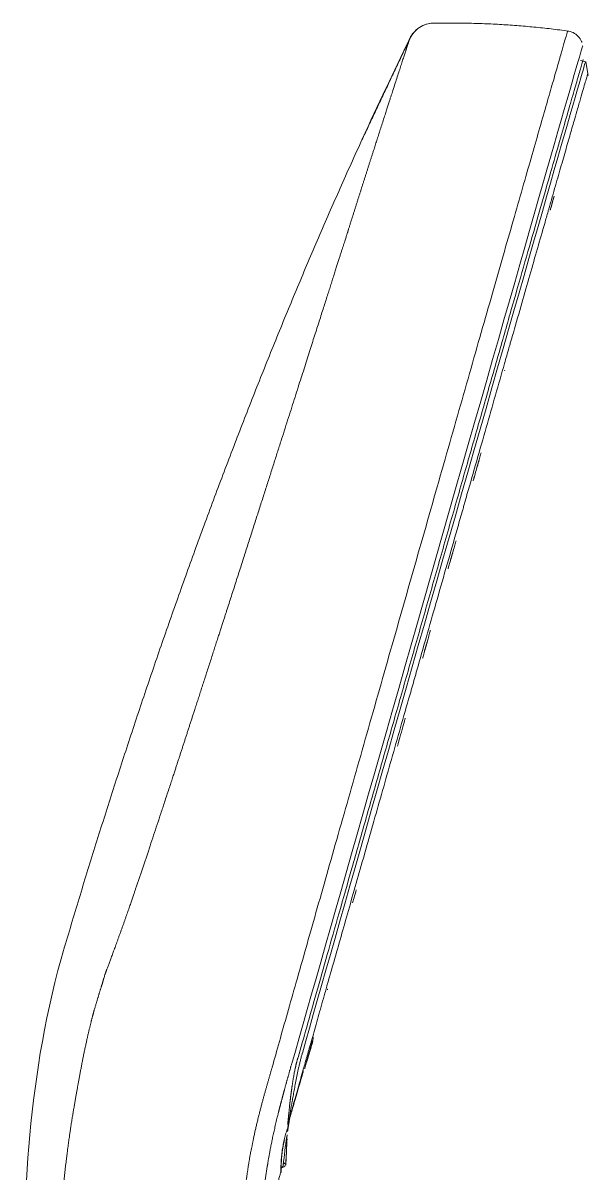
# Model space of a CAD drawing. Extents: x 12185 to 15344, y -91 to 2224.
# Drawn here: x 12843.1 to 12905.9, y 1100.5 to 1228.5 of the extents above; entities that cross this region are included whole.
import ezdxf

# ---------------------------------------------------------------- set-up
doc = ezdxf.new("R2010")
doc.units = 0
doc.header["$LTSCALE"] = 10
doc.header["$MEASUREMENT"] = 0
doc.layers.add('1', color=7, linetype='CONTINUOUS')

msp = doc.modelspace()

# ---------------------------------------------------------------- linework, layer by layer
at = {"layer": '1', "color": 7, "linetype": 'Continuous', "lineweight": 18}
for p, q in [((12905.68, 1224.17), (12905.12, 1224.33)), ((12905.94, 1222.64), (12905.68, 1224.17)), ((12874.93, 1113.86), (12874.93, 1113.86)), ((12874.81, 1113.37), (12874.81, 1113.37)), ((12872.43, 1104.6), (12872.49, 1104.59)), ((12872.46, 1104.04), (12872.46, 1104.05))]:
    msp.add_line(p, q, dxfattribs=at)
at = {"layer": '1', "color": 7, "linetype": 'Continuous', "lineweight": 13}
for p, q in [((12893.63, 1179.15), (12893.63, 1179.15)), ((12890.83, 1169.31), (12890.83, 1169.3)), ((12887.96, 1159.27), (12887.96, 1159.27))]:
    msp.add_line(p, q, dxfattribs=at)
at = {"layer": '1', "color": 7, "linetype": 'Continuous', "lineweight": 18}
for centre, major_axis, ratio, start_param, end_param in [((12888.83, 1225.48), (0, 3), 0.999999, 0.017846, 1.120955), ((12887.89, 1164.68), (17.47, 61.28), 0.001217, 6.281721, 8.868432), ((12888.66, 1164.5), (-17.01, -59.67), 0.001219, 3.141955, 5.727274), ((12902.18, 1209.22), (-0.44, -1.55), 0.001264, 6.011283, 7.854344), ((12902.18, 1209.22), (-0.44, -1.55), 0.001264, 4.712751, 6.283479), ((12896.24, 1188.3), (-0.44, -1.55), 0.001264, 3.115527, 3.453613), ((12893.61, 1179.08), (-0.44, -1.55), 0.001264, 1.571158, 4.712751), ((12893.61, 1179.08), (-0.44, -1.55), 0.001264, 4.712751, 7.854344), ((12893.61, 1179.08), (0.07, 0.244), 0.001268, 1.866425, 5.008017), ((12893.61, 1179.08), (0.07, 0.244), 0.001268, 5.008017, 8.14961), ((12890.82, 1169.28), (-0.44, -1.55), 0.001264, 1.571158, 4.712751), ((12890.82, 1169.28), (-0.44, -1.55), 0.001264, 4.712751, 7.854344), ((12890.82, 1169.28), (0.07, 0.244), 0.001269, 1.669356, 4.810948), ((12890.82, 1169.28), (0.07, 0.244), 0.001269, 4.810948, 7.952541), ((12887.98, 1159.33), (-0.44, -1.55), 0.001264, 1.571158, 4.712751), ((12887.98, 1159.33), (-0.44, -1.55), 0.001264, 4.712751, 7.854344), ((12887.97, 1159.3), (0.07, 0.244), 0.001269, 1.472227, 4.61382), ((12887.97, 1159.3), (0.07, 0.244), 0.001269, 4.61382, 7.755412), ((12885.18, 1149.54), (-0.44, -1.55), 0.001264, 1.571158, 3.115544), ((12885.18, 1149.54), (-0.44, -1.55), 0.001264, 6.283139, 7.854344), ((12880.17, 1132.01), (-0.44, -1.55), 0.001264, 0.335853, 1.571226), ((12874.86, 1113.63), (-0.44, -1.55), 0.001264, 1.571158, 3.453613), ((12874.88, 1113.63), (-0.44, -1.55), 0.001264, 1.571158, 3.453613), ((12875.41, 1115.57), (-0.44, -1.55), 0.001264, 6.227288, 7.854344), ((12875.45, 1115.57), (-0.44, -1.55), 0.001264, 4.998355, 7.466614), ((12874.86, 1113.62), (0.07, 0.245), 0.001259, 6.185394, 9.326986), ((12874.86, 1113.62), (0.07, 0.245), 0.001259, 3.043801, 6.185394), ((12874.88, 1113.61), (0.07, 0.245), 0.001259, 0.097782, 3.239374), ((12874.88, 1113.61), (0.07, 0.245), 0.001259, 3.239374, 6.380967), ((12874.86, 1113.63), (-0.44, -1.55), 0.001264, 4.407967, 4.712751), ((12874.88, 1113.63), (-0.44, -1.55), 0.001264, 4.409194, 4.712751), ((12874.86, 1113.63), (-0.44, -1.55), 0.001264, 4.712751, 7.854344), ((12874.88, 1113.63), (-0.44, -1.55), 0.001264, 4.712751, 7.854344)]:
    msp.add_ellipse(centre, major_axis=major_axis, ratio=ratio, start_param=start_param, end_param=end_param, dxfattribs=at)
at = {"layer": '1', "color": 7, "linetype": 'Continuous', "lineweight": 13}
for centre, start_param, end_param in [((12902.18, 1209.22), 6.011283, 6.283139), ((12876.55, 1119.4), 3.141546, 3.453613)]:
    msp.add_ellipse(centre, major_axis=(-0.44, -1.55), ratio=0.001264, start_param=start_param, end_param=end_param, dxfattribs=at)
at = {"layer": '1', "color": 7, "linetype": 'Continuous', "lineweight": 18}
for points, knots in [([(12888.65, 1228.47), (12888.42, 1228.46), (12887.92, 1228.37), (12887.18, 1228.03), (12886.54, 1227.47), (12886.23, 1227), (12886.11, 1226.75)], [0, 0, 0, 0, 0.21134, 0.477771, 0.744032, 1, 1, 1, 1]), ([(12903.68, 1227.61), (12903.68, 1227.61), (12903.66, 1227.54), (12903.58, 1227.26), (12903.52, 1227.06), (12903.36, 1226.52), (12903.26, 1226.18), (12903.03, 1225.37), (12902.9, 1224.9), (12902.59, 1223.83), (12902.42, 1223.24), (12902.04, 1221.91), (12901.83, 1221.19), (12901.38, 1219.63), (12901.14, 1218.78), (12900.62, 1216.98), (12900.35, 1216.02), (12899.77, 1214), (12899.46, 1212.94), (12898.83, 1210.7), (12898.49, 1209.54), (12897.8, 1207.11), (12897.44, 1205.85), (12896.69, 1203.24), (12896.31, 1201.89), (12895.52, 1199.12), (12895.11, 1197.7), (12894.28, 1194.79), (12893.85, 1193.3), (12892.99, 1190.26), (12892.55, 1188.71), (12891.65, 1185.56), (12891.19, 1183.97), (12890.27, 1180.74), (12889.81, 1179.11), (12888.87, 1175.81), (12888.4, 1174.15), (12887.45, 1170.82), (12886.97, 1169.14), (12886.01, 1165.78), (12885.54, 1164.1), (12884.58, 1160.75), (12884.1, 1159.08), (12883.16, 1155.74), (12882.68, 1154.09), (12881.75, 1150.8), (12881.29, 1149.17), (12880.37, 1145.95), (12879.92, 1144.36), (12879.03, 1141.22), (12878.59, 1139.68), (12877.73, 1136.66), (12877.31, 1135.17), (12876.49, 1132.27), (12876.08, 1130.86), (12875.3, 1128.11), (12874.92, 1126.77), (12874.19, 1124.18), (12873.84, 1122.93), (12873.15, 1120.52), (12872.83, 1119.37), (12872.2, 1117.16), (12871.9, 1116.1), (12871.34, 1114.1), (12871.07, 1113.16), (12870.82, 1112.27)], [0, 0, 0, 0, 0.03125, 0.03125, 0.0625, 0.0625, 0.09375, 0.09375, 0.125, 0.125, 0.15625, 0.15625, 0.1875, 0.1875, 0.21875, 0.21875, 0.25, 0.25, 0.28125, 0.28125, 0.3125, 0.3125, 0.34375, 0.34375, 0.375, 0.375, 0.40625, 0.40625, 0.4375, 0.4375, 0.46875, 0.46875, 0.5, 0.5, 0.53125, 0.53125, 0.5625, 0.5625, 0.59375, 0.59375, 0.625, 0.625, 0.65625, 0.65625, 0.6875, 0.6875, 0.71875, 0.71875, 0.75, 0.75, 0.78125, 0.78125, 0.8125, 0.8125, 0.84375, 0.84375, 0.875, 0.875, 0.90625, 0.90625, 0.9375, 0.9375, 0.96875, 0.96875, 1, 1, 1, 1]), ([(12886.13, 1226.78), (12886.13, 1226.78), (12886.13, 1226.78), (12886.13, 1226.78), (12886.12, 1226.77), (12886.12, 1226.77), (12886.12, 1226.77), (12886.12, 1226.76), (12886.12, 1226.76), (12886.12, 1226.75), (12886.11, 1226.75), (12886.11, 1226.74), (12886.11, 1226.73), (12886.11, 1226.72), (12886.1, 1226.71), (12886.1, 1226.7), (12886.09, 1226.69), (12886.09, 1226.68), (12886.09, 1226.67), (12886.08, 1226.65), (12886.07, 1226.63), (12886.07, 1226.62), (12886.06, 1226.6), (12886.06, 1226.58), (12886.05, 1226.56), (12886.04, 1226.53), (12886.03, 1226.51), (12886.02, 1226.48), (12886.01, 1226.45), (12886, 1226.42), (12885.99, 1226.39), (12885.98, 1226.35), (12885.97, 1226.32), (12885.96, 1226.28), (12885.94, 1226.24), (12885.93, 1226.19), (12885.91, 1226.15), (12885.9, 1226.1), (12885.88, 1226.05), (12885.86, 1226), (12885.84, 1225.94), (12885.82, 1225.88), (12885.8, 1225.82), (12885.78, 1225.75), (12885.76, 1225.69), (12885.74, 1225.62), (12885.71, 1225.54), (12885.69, 1225.46), (12885.63, 1225.28), (12885.52, 1224.96), (12885.37, 1224.48), (12885.19, 1223.93), (12885, 1223.33), (12884.78, 1222.68), (12884.56, 1221.97), (12884.37, 1221.39), (12884.23, 1220.95), (12884.14, 1220.68), (12884.04, 1220.36), (12883.92, 1220.01), (12883.79, 1219.61), (12883.65, 1219.16), (12883.49, 1218.67), (12883.31, 1218.1), (12883.11, 1217.47), (12882.9, 1216.81), (12882.69, 1216.18), (12882.5, 1215.58), (12882.32, 1215.01), (12882.18, 1214.58), (12882.09, 1214.28), (12882.03, 1214.11), (12881.98, 1213.94), (12881.92, 1213.77), (12881.87, 1213.6), (12881.81, 1213.43), (12881.76, 1213.26), (12881.7, 1213.08), (12881.65, 1212.91), (12881.59, 1212.74), (12881.54, 1212.57), (12881.48, 1212.4), (12881.43, 1212.22), (12881.37, 1212.05), (12881.32, 1211.88), (12881.26, 1211.7), (12881.21, 1211.53), (12881.15, 1211.36), (12881.1, 1211.19), (12881.04, 1211.01), (12880.99, 1210.84), (12880.93, 1210.67), (12880.88, 1210.49), (12880.82, 1210.32), (12880.77, 1210.15), (12880.71, 1209.98), (12880.66, 1209.8), (12880.61, 1209.63), (12880.55, 1209.46), (12880.5, 1209.29), (12880.44, 1209.11), (12880.39, 1208.94), (12880.33, 1208.77), (12880.28, 1208.6), (12880.23, 1208.43), (12880.17, 1208.26), (12880.12, 1208.09), (12880.06, 1207.92), (12880.01, 1207.75), (12879.96, 1207.58), (12879.9, 1207.41), (12879.85, 1207.24), (12879.8, 1207.07), (12879.74, 1206.9), (12879.69, 1206.73), (12879.64, 1206.57), (12879.58, 1206.4), (12879.53, 1206.23), (12879.48, 1206.07), (12879.43, 1205.9), (12879.37, 1205.74), (12879.32, 1205.57), (12879.29, 1205.46), (12879.27, 1205.41)], [0, 0, 0, 0, 0.002771, 0.005706, 0.008741, 0.011874, 0.015107, 0.018439, 0.02187, 0.0254, 0.029029, 0.032757, 0.036585, 0.040511, 0.044537, 0.048662, 0.052886, 0.057209, 0.061632, 0.066154, 0.070775, 0.075495, 0.080314, 0.085233, 0.090251, 0.095368, 0.100585, 0.105901, 0.111316, 0.11683, 0.122444, 0.128156, 0.133968, 0.139879, 0.145889, 0.151999, 0.158207, 0.164515, 0.170921, 0.177427, 0.184032, 0.190737, 0.197541, 0.204444, 0.211447, 0.218548, 0.22575, 0.23305, 0.24045, 0.276616, 0.312782, 0.348948, 0.385117, 0.421289, 0.457464, 0.493638, 0.504465, 0.516693, 0.530321, 0.545349, 0.561779, 0.57961, 0.598842, 0.619475, 0.644357, 0.6677, 0.689506, 0.709773, 0.728504, 0.745699, 0.751104, 0.756485, 0.761843, 0.767178, 0.77249, 0.777779, 0.783044, 0.788287, 0.793506, 0.798702, 0.803875, 0.809025, 0.814152, 0.819255, 0.824335, 0.829392, 0.834426, 0.839437, 0.844424, 0.849388, 0.854329, 0.859246, 0.86414, 0.869011, 0.873858, 0.878682, 0.883482, 0.888259, 0.893012, 0.897741, 0.902446, 0.907128, 0.911786, 0.91642, 0.921031, 0.925618, 0.930181, 0.934721, 0.939238, 0.94373, 0.9482, 0.952646, 0.957068, 0.961467, 0.965842, 0.970194, 0.974523, 0.978828, 0.983109, 0.987367, 0.991602, 0.995813, 1, 1, 1, 1]), ([(12905.25, 1226.32), (12905.24, 1226.36), (12905.17, 1226.61), (12904.86, 1227.03), (12904.31, 1227.45), (12903.88, 1227.57), (12903.65, 1227.6)], [0, 0, 0, 0, 0.052172, 0.371115, 0.697958, 1, 1, 1, 1]), ([(12873.7, 1113.35), (12874, 1114.4), (12874.32, 1115.52), (12875, 1117.93), (12875.36, 1119.21), (12876.13, 1121.91), (12876.53, 1123.33), (12877.37, 1126.29), (12877.81, 1127.84), (12878.72, 1131.05), (12879.2, 1132.71), (12880.17, 1136.13), (12880.67, 1137.89), (12881.69, 1141.49), (12882.22, 1143.33), (12883.28, 1147.07), (12883.82, 1148.97), (12884.92, 1152.81), (12885.47, 1154.76), (12886.59, 1158.67), (12887.15, 1160.64), (12888.27, 1164.59), (12888.84, 1166.56), (12889.96, 1170.5), (12890.52, 1172.47), (12891.63, 1176.36), (12892.18, 1178.3), (12893.27, 1182.11), (12893.81, 1183.99), (12894.87, 1187.69), (12895.38, 1189.5), (12896.4, 1193.04), (12896.89, 1194.77), (12897.85, 1198.12), (12898.31, 1199.75), (12899.21, 1202.88), (12899.64, 1204.39), (12900.47, 1207.27), (12900.86, 1208.64), (12901.61, 1211.24), (12901.96, 1212.47), (12902.62, 1214.77), (12902.93, 1215.84), (12903.49, 1217.82), (12903.75, 1218.72), (12904.22, 1220.35), (12904.43, 1221.08), (12904.8, 1222.34), (12904.96, 1222.89), (12905.22, 1223.78), (12905.32, 1224.14), (12905.4, 1224.41), (12905.41, 1224.43), (12905.41, 1224.44)], [0, 0, 0, 0, 0.039899, 0.039899, 0.079798, 0.079798, 0.119697, 0.119697, 0.159596, 0.159596, 0.199496, 0.199496, 0.239395, 0.239395, 0.279294, 0.279294, 0.319193, 0.319193, 0.359092, 0.359092, 0.398991, 0.398991, 0.43889, 0.43889, 0.478789, 0.478789, 0.518689, 0.518689, 0.558588, 0.558588, 0.598487, 0.598487, 0.638386, 0.638386, 0.678285, 0.678285, 0.718184, 0.718184, 0.758083, 0.758083, 0.797982, 0.797982, 0.837881, 0.837881, 0.877781, 0.877781, 0.91768, 0.91768, 0.957579, 0.957579, 0.997478, 0.997478, 1, 1, 1, 1]), ([(12889.16, 1164.33), (12889.53, 1165.64), (12890.28, 1168.25), (12891.02, 1170.84), (12891.57, 1172.77), (12891.75, 1173.42), (12891.98, 1174.22), (12892.03, 1174.38), (12892.12, 1174.71), (12892.26, 1175.19), (12892.39, 1175.67), (12892.85, 1177.26), (12893.21, 1178.52), (12893.92, 1181.01), (12894.62, 1183.47), (12895.31, 1185.88), (12895.99, 1188.26), (12896.32, 1189.43), (12896.82, 1191.17), (12896.99, 1191.75), (12897.19, 1192.46), (12897.23, 1192.61), (12897.31, 1192.89), (12897.35, 1193.04), (12897.48, 1193.46), (12897.56, 1193.74), (12897.96, 1195.14), (12898.27, 1196.24), (12898.88, 1198.37), (12899.48, 1200.45), (12900.04, 1202.43), (12900.59, 1204.35), (12900.86, 1205.28), (12901.25, 1206.64), (12901.38, 1207.08), (12901.53, 1207.63), (12901.56, 1207.74), (12901.63, 1207.96), (12901.66, 1208.07), (12901.75, 1208.39), (12901.81, 1208.61), (12902.11, 1209.66), (12902.35, 1210.47), (12902.79, 1212.01), (12903.21, 1213.48), (12903.59, 1214.81), (12903.95, 1216.06), (12904.12, 1216.65), (12904.36, 1217.48), (12904.44, 1217.75), (12904.55, 1218.14), (12904.59, 1218.27), (12904.64, 1218.45), (12904.66, 1218.51), (12904.69, 1218.64), (12904.85, 1219.18), (12904.99, 1219.67), (12905.22, 1220.45), (12905.42, 1221.15), (12905.57, 1221.68), (12905.71, 1222.13), (12905.76, 1222.31), (12905.82, 1222.52), (12905.84, 1222.58), (12905.86, 1222.66), (12905.87, 1222.68), (12905.88, 1222.71), (12905.88, 1222.72), (12905.89, 1222.73), (12905.89, 1222.74), (12905.9, 1222.79), (12905.91, 1222.8), (12905.91, 1222.8)], [0, 0, 0, 0, 0.04224, 0.084479, 0.084479, 0.105599, 0.105599, 0.110879, 0.110879, 0.116159, 0.126719, 0.126719, 0.168958, 0.168958, 0.211198, 0.253437, 0.253437, 0.295677, 0.295677, 0.316797, 0.316797, 0.322077, 0.322077, 0.327357, 0.327357, 0.337916, 0.337916, 0.380156, 0.380156, 0.422396, 0.464635, 0.464635, 0.506875, 0.506875, 0.527994, 0.527994, 0.533274, 0.533274, 0.538554, 0.538554, 0.549114, 0.549114, 0.591354, 0.591354, 0.633593, 0.675833, 0.675833, 0.718072, 0.718072, 0.739192, 0.739192, 0.749752, 0.749752, 0.755032, 0.755032, 0.760312, 0.802552, 0.802552, 0.844791, 0.887031, 0.887031, 0.92927, 0.92927, 0.95039, 0.95039, 0.96095, 0.96095, 0.96623, 0.96623, 0.97151, 0.97151, 1, 1, 1, 1]), ([(12880.83, 1215.55), (12880, 1213.74), (12878.36, 1210.09), (12875.96, 1204.6), (12873.62, 1199.08), (12871.34, 1193.54), (12869.11, 1187.98), (12866.93, 1182.39), (12864.8, 1176.79), (12862.72, 1171.17), (12860.69, 1165.53), (12858.7, 1159.88), (12856.76, 1154.21), (12854.87, 1148.52), (12853.02, 1142.82), (12851.21, 1137.11), (12849.44, 1131.38), (12848.3, 1127.55), (12847.73, 1125.64)], [0, 0, 0, 0, 0.0625, 0.125, 0.1875, 0.25, 0.3125, 0.375, 0.4375, 0.5, 0.5625, 0.625, 0.6875, 0.75, 0.8125, 0.875, 0.9375, 1, 1, 1, 1]), ([(12879.27, 1205.41), (12879.26, 1205.38), (12879.24, 1205.32), (12879.21, 1205.21), (12879.17, 1205.08), (12879.12, 1204.93), (12879.06, 1204.75), (12878.99, 1204.54), (12878.92, 1204.31), (12878.84, 1204.05), (12878.75, 1203.77), (12878.65, 1203.46), (12878.54, 1203.12), (12878.42, 1202.76), (12878.3, 1202.36), (12878.16, 1201.94), (12878.02, 1201.49), (12877.87, 1201.01), (12877.71, 1200.5), (12877.53, 1199.96), (12877.35, 1199.39), (12877.16, 1198.79), (12876.96, 1198.16), (12876.75, 1197.49), (12876.53, 1196.8), (12876.29, 1196.06), (12876.05, 1195.3), (12875.8, 1194.5), (12875.53, 1193.67), (12875.25, 1192.8), (12874.97, 1191.9), (12874.67, 1190.96), (12874.36, 1189.98), (12874.04, 1188.97), (12873.7, 1187.93), (12873.36, 1186.84), (12873, 1185.72), (12872.63, 1184.57), (12872.25, 1183.37), (12871.86, 1182.14), (12871.45, 1180.87), (12871.04, 1179.57), (12870.61, 1178.23), (12870.17, 1176.86), (12869.72, 1175.45), (12869.26, 1174.01), (12868.79, 1172.53), (12868.3, 1171.02), (12867.81, 1169.48), (12867.31, 1167.91), (12866.8, 1166.32), (12866.28, 1164.69), (12865.89, 1163.48), (12865.63, 1162.67), (12865.5, 1162.28), (12865.37, 1161.85), (12865.22, 1161.4), (12865.07, 1160.93), (12864.9, 1160.42), (12864.73, 1159.89), (12864.55, 1159.33), (12864.36, 1158.74), (12864.17, 1158.13), (12863.96, 1157.49), (12863.75, 1156.83), (12863.53, 1156.17), (12863.33, 1155.53), (12863.12, 1154.9), (12862.92, 1154.28), (12862.73, 1153.68), (12862.54, 1153.09), (12862.35, 1152.51), (12862.18, 1152), (12862.04, 1151.54), (12861.9, 1151.13), (12861.77, 1150.72), (12861.64, 1150.32), (12861.51, 1149.91), (12861.38, 1149.51), (12861.25, 1149.1), (12861.12, 1148.7), (12860.99, 1148.3), (12860.86, 1147.9), (12860.73, 1147.51), (12860.6, 1147.11), (12860.5, 1146.81), (12860.43, 1146.57), (12860.36, 1146.39), (12860.28, 1146.13), (12860.17, 1145.81), (12860.05, 1145.41), (12859.9, 1144.96), (12859.73, 1144.44), (12859.54, 1143.85), (12859.32, 1143.2), (12859.09, 1142.5), (12858.79, 1141.59), (12858.44, 1140.5), (12858.03, 1139.27), (12857.63, 1138.07), (12857.32, 1137.13), (12857.09, 1136.43), (12856.94, 1135.98), (12856.79, 1135.54), (12856.64, 1135.1), (12856.5, 1134.66), (12856.35, 1134.22), (12856.21, 1133.79), (12856.06, 1133.36), (12855.92, 1132.94), (12855.78, 1132.52), (12855.66, 1132.19), (12855.58, 1131.94), (12855.52, 1131.77), (12855.46, 1131.59), (12855.4, 1131.4), (12855.33, 1131.19), (12855.25, 1130.97), (12855.17, 1130.74), (12855.09, 1130.5), (12855, 1130.25), (12854.91, 1129.98), (12854.81, 1129.71), (12854.71, 1129.42), (12854.61, 1129.12), (12854.5, 1128.82), (12854.39, 1128.5), (12854.27, 1128.17), (12854.15, 1127.84), (12854.03, 1127.49), (12853.91, 1127.15), (12853.78, 1126.82), (12853.67, 1126.49), (12853.55, 1126.18), (12853.45, 1125.88), (12853.34, 1125.6), (12853.24, 1125.32), (12853.14, 1125.06), (12853.05, 1124.81), (12852.96, 1124.56), (12852.87, 1124.33), (12852.79, 1124.11), (12852.71, 1123.9), (12852.64, 1123.7), (12852.57, 1123.51), (12852.5, 1123.33), (12852.45, 1123.21), (12852.43, 1123.15)], [0, 0, 0, 0, 0.001076, 0.002486, 0.004229, 0.006305, 0.008714, 0.011457, 0.014533, 0.017942, 0.021684, 0.025759, 0.030168, 0.034909, 0.039983, 0.04539, 0.05113, 0.057204, 0.06361, 0.07035, 0.077423, 0.084829, 0.092568, 0.100639, 0.109044, 0.117782, 0.126852, 0.136255, 0.14599, 0.156059, 0.166461, 0.177196, 0.188264, 0.199662, 0.211393, 0.223457, 0.235856, 0.248587, 0.261647, 0.27504, 0.288767, 0.302828, 0.317219, 0.331942, 0.346998, 0.362386, 0.378107, 0.39416, 0.410544, 0.427259, 0.444307, 0.46169, 0.479406, 0.483361, 0.48762, 0.492183, 0.49705, 0.502221, 0.507696, 0.513474, 0.519557, 0.525943, 0.532633, 0.539627, 0.547027, 0.554295, 0.561433, 0.568439, 0.575314, 0.582057, 0.588669, 0.59515, 0.6015, 0.606145, 0.610791, 0.615436, 0.62008, 0.624725, 0.62937, 0.634015, 0.638661, 0.643307, 0.647953, 0.652599, 0.657246, 0.661893, 0.66332, 0.665557, 0.668604, 0.672461, 0.677128, 0.682605, 0.688892, 0.695989, 0.703896, 0.712613, 0.722141, 0.73783, 0.753517, 0.769202, 0.784884, 0.790961, 0.797036, 0.803108, 0.809179, 0.815249, 0.821317, 0.827383, 0.83345, 0.839515, 0.84558, 0.851644, 0.853919, 0.856394, 0.859071, 0.861947, 0.865025, 0.868303, 0.871782, 0.875461, 0.879341, 0.883421, 0.887702, 0.892183, 0.896864, 0.901746, 0.906827, 0.912108, 0.917588, 0.923268, 0.929077, 0.934724, 0.940208, 0.945531, 0.950692, 0.95569, 0.960527, 0.965202, 0.969714, 0.974065, 0.978255, 0.982282, 0.986148, 0.989853, 0.993397, 0.996779, 1, 1, 1, 1]), ([(12875.04, 1114.68), (12875.22, 1115.34), (12875.61, 1116.71), (12876.04, 1118.22), (12876.37, 1119.39), (12876.49, 1119.79), (12876.63, 1120.3), (12876.66, 1120.41), (12876.72, 1120.61), (12876.75, 1120.72), (12876.84, 1121.03), (12876.89, 1121.24), (12877.19, 1122.29), (12877.44, 1123.16), (12877.95, 1124.94), (12878.47, 1126.78), (12879.02, 1128.71), (12879.58, 1130.69), (12879.87, 1131.7), (12880.46, 1133.78), (12880.76, 1134.84), (12881.15, 1136.2), (12881.22, 1136.47), (12881.38, 1137.02), (12881.61, 1137.84), (12881.85, 1138.68), (12882.33, 1140.35), (12882.65, 1141.47), (12883.3, 1143.76), (12883.95, 1146.06), (12884.62, 1148.42), (12885.3, 1150.8), (12885.65, 1152.01), (12886.08, 1153.53), (12886.17, 1153.83), (12886.3, 1154.29), (12886.34, 1154.45), (12886.43, 1154.75), (12886.65, 1155.52), (12886.87, 1156.29), (12887.39, 1158.14), (12888.1, 1160.61), (12888.8, 1163.09), (12889.16, 1164.33)], [0, 0, 0, 0, 0.0625, 0.125, 0.125, 0.15625, 0.15625, 0.164062, 0.164062, 0.171875, 0.171875, 0.1875, 0.1875, 0.25, 0.25, 0.3125, 0.375, 0.375, 0.4375, 0.4375, 0.5, 0.5, 0.515625, 0.515625, 0.53125, 0.5625, 0.5625, 0.625, 0.625, 0.6875, 0.75, 0.75, 0.8125, 0.8125, 0.828125, 0.828125, 0.835937, 0.835937, 0.84375, 0.875, 0.875, 0.9375, 1, 1, 1, 1]), ([(12872.51, 1105.1), (12872.51, 1105.14), (12872.51, 1105.17), (12872.52, 1105.25), (12872.53, 1105.29), (12872.54, 1105.42), (12872.56, 1105.51), (12872.59, 1105.71), (12872.6, 1105.82), (12872.64, 1106.04), (12872.66, 1106.16), (12872.7, 1106.42), (12872.72, 1106.55), (12872.76, 1106.77), (12872.77, 1106.84), (12872.8, 1106.99), (12872.81, 1107.07), (12872.87, 1107.46), (12872.93, 1107.8), (12873.02, 1108.35), (12873.06, 1108.54), (12873.13, 1108.94), (12873.16, 1109.14), (12873.22, 1109.46), (12873.24, 1109.57), (12873.28, 1109.78), (12873.3, 1109.89), (12873.36, 1110.23), (12873.4, 1110.46), (12873.54, 1111.17), (12873.65, 1111.67), (12873.79, 1112.32), (12873.82, 1112.45), (12873.88, 1112.72), (12873.92, 1112.86), (12873.98, 1113.13), (12874.02, 1113.27), (12874.09, 1113.54), (12874.13, 1113.68), (12874.17, 1113.82)], [0, 0, 0, 0, 0.03125, 0.03125, 0.0625, 0.0625, 0.125, 0.125, 0.1875, 0.1875, 0.25, 0.25, 0.3125, 0.3125, 0.34375, 0.34375, 0.375, 0.375, 0.5, 0.5, 0.5625, 0.5625, 0.625, 0.625, 0.65625, 0.65625, 0.6875, 0.6875, 0.75, 0.75, 0.875, 0.875, 0.90625, 0.90625, 0.9375, 0.9375, 0.96875, 0.96875, 1, 1, 1, 1]), ([(12875.03, 1114.69), (12875.01, 1114.62), (12874.99, 1114.55), (12874.95, 1114.41), (12874.94, 1114.35), (12874.88, 1114.14), (12874.84, 1114.01), (12874.77, 1113.75), (12874.73, 1113.62), (12874.66, 1113.37), (12874.62, 1113.24), (12874.45, 1112.62), (12874.31, 1112.14), (12874.06, 1111.24), (12873.94, 1110.82), (12873.8, 1110.31), (12873.77, 1110.22), (12873.71, 1110.02), (12873.63, 1109.74), (12873.56, 1109.46), (12873.41, 1108.94), (12873.32, 1108.62), (12873.19, 1108.17), (12873.15, 1108.03), (12873.1, 1107.83), (12873.08, 1107.76), (12873.04, 1107.63), (12873.02, 1107.57), (12872.94, 1107.26), (12872.88, 1107.05), (12872.81, 1106.81), (12872.8, 1106.77), (12872.77, 1106.68), (12872.76, 1106.63), (12872.75, 1106.57), (12872.74, 1106.55), (12872.73, 1106.52), (12872.72, 1106.5), (12872.72, 1106.46), (12872.71, 1106.45), (12872.71, 1106.43)], [0, 0, 0, 0, 0.015921, 0.015921, 0.031843, 0.031843, 0.063685, 0.063685, 0.095528, 0.095528, 0.12737, 0.12737, 0.254741, 0.254741, 0.382111, 0.382111, 0.413953, 0.413953, 0.445796, 0.509481, 0.509481, 0.636851, 0.636851, 0.700536, 0.700536, 0.732379, 0.732379, 0.764222, 0.764222, 0.891592, 0.891592, 0.923434, 0.923434, 0.955277, 0.955277, 0.971198, 0.971198, 0.98712, 0.98712, 1, 1, 1, 1]), ([(12869.13, 1085.92), (12869.13, 1085.94), (12869.13, 1085.99), (12869.14, 1086.05), (12869.14, 1086.12), (12869.14, 1086.19), (12869.14, 1086.27), (12869.14, 1086.35), (12869.14, 1086.43), (12869.14, 1086.51), (12869.14, 1086.59), (12869.14, 1086.68), (12869.15, 1086.77), (12869.15, 1086.86), (12869.15, 1086.95), (12869.15, 1087.04), (12869.15, 1087.14), (12869.15, 1087.24), (12869.16, 1087.34), (12869.16, 1087.45), (12869.16, 1087.56), (12869.16, 1087.67), (12869.16, 1087.78), (12869.17, 1087.89), (12869.17, 1088.01), (12869.17, 1088.13), (12869.17, 1088.25), (12869.18, 1088.37), (12869.18, 1088.5), (12869.18, 1088.62), (12869.19, 1088.75), (12869.19, 1088.89), (12869.19, 1089.02), (12869.2, 1089.16), (12869.2, 1089.3), (12869.21, 1089.44), (12869.21, 1089.58), (12869.22, 1089.73), (12869.22, 1089.88), (12869.23, 1090.03), (12869.23, 1090.18), (12869.24, 1090.35), (12869.25, 1090.56), (12869.26, 1090.79), (12869.27, 1091.02), (12869.28, 1091.27), (12869.29, 1091.53), (12869.3, 1091.79), (12869.32, 1092.06), (12869.33, 1092.35), (12869.35, 1092.64), (12869.37, 1092.94), (12869.39, 1093.24), (12869.41, 1093.56), (12869.43, 1093.85), (12869.45, 1094.12), (12869.47, 1094.37), (12869.49, 1094.61), (12869.51, 1094.86), (12869.53, 1095.1), (12869.55, 1095.35), (12869.57, 1095.6), (12869.6, 1095.85), (12869.62, 1096.1), (12869.64, 1096.35), (12869.67, 1096.6), (12869.69, 1096.85), (12869.72, 1097.1), (12869.75, 1097.35), (12869.77, 1097.6), (12869.8, 1097.86), (12869.83, 1098.11), (12869.86, 1098.36), (12869.9, 1098.62), (12869.93, 1098.87), (12869.96, 1099.12), (12870, 1099.37), (12870.03, 1099.63), (12870.07, 1099.88), (12870.1, 1100.13), (12870.14, 1100.38), (12870.18, 1100.63), (12870.22, 1100.88), (12870.25, 1101.08), (12870.28, 1101.23), (12870.29, 1101.35), (12870.32, 1101.48), (12870.34, 1101.62), (12870.36, 1101.77), (12870.39, 1101.93), (12870.42, 1102.11), (12870.46, 1102.3), (12870.49, 1102.49), (12870.53, 1102.7), (12870.57, 1102.92), (12870.61, 1103.15), (12870.66, 1103.39), (12870.71, 1103.64), (12870.76, 1103.9), (12870.82, 1104.16), (12870.87, 1104.44), (12870.93, 1104.72), (12871, 1105.01), (12871.06, 1105.3), (12871.13, 1105.6), (12871.2, 1105.91), (12871.28, 1106.23), (12871.35, 1106.55), (12871.43, 1106.87), (12871.49, 1107.11), (12871.53, 1107.26), (12871.54, 1107.32), (12871.56, 1107.38), (12871.57, 1107.45), (12871.59, 1107.52), (12871.61, 1107.58), (12871.63, 1107.66), (12871.65, 1107.73), (12871.66, 1107.8), (12871.68, 1107.88), (12871.7, 1107.96), (12871.73, 1108.04), (12871.75, 1108.12), (12871.77, 1108.2), (12871.79, 1108.29), (12871.81, 1108.38), (12871.84, 1108.47), (12871.86, 1108.56), (12871.89, 1108.65), (12871.91, 1108.74), (12871.94, 1108.84), (12871.96, 1108.93), (12871.99, 1109.03), (12872.02, 1109.13), (12872.05, 1109.24), (12872.07, 1109.34), (12872.1, 1109.44), (12872.13, 1109.55), (12872.16, 1109.66), (12872.19, 1109.77), (12872.22, 1109.88), (12872.25, 1109.99), (12872.28, 1110.11), (12872.31, 1110.22), (12872.35, 1110.34), (12872.38, 1110.46), (12872.41, 1110.58), (12872.44, 1110.7), (12872.48, 1110.82), (12872.51, 1110.94), (12872.55, 1111.07), (12872.58, 1111.19), (12872.62, 1111.32), (12872.65, 1111.45), (12872.69, 1111.58), (12872.72, 1111.71), (12872.76, 1111.84), (12872.8, 1111.97), (12872.84, 1112.11), (12872.87, 1112.24), (12872.91, 1112.38), (12872.95, 1112.52), (12872.98, 1112.61), (12872.99, 1112.66)], [0, 0, 0, 0, 0.001889, 0.003843, 0.005863, 0.00795, 0.010102, 0.012322, 0.014608, 0.016961, 0.019382, 0.021871, 0.024428, 0.027053, 0.029745, 0.032504, 0.03533, 0.038223, 0.041182, 0.044209, 0.047302, 0.050462, 0.053691, 0.056987, 0.060351, 0.063783, 0.067283, 0.070852, 0.074488, 0.078191, 0.081962, 0.085801, 0.089707, 0.093681, 0.097722, 0.101831, 0.106007, 0.11025, 0.114561, 0.118939, 0.123385, 0.127898, 0.13432, 0.141011, 0.14797, 0.155197, 0.162692, 0.170456, 0.178488, 0.186788, 0.195357, 0.204195, 0.213301, 0.222675, 0.232318, 0.239557, 0.24685, 0.254199, 0.261603, 0.269062, 0.276577, 0.284146, 0.29177, 0.299449, 0.307183, 0.314972, 0.322816, 0.330715, 0.338669, 0.346677, 0.35474, 0.362858, 0.371031, 0.379259, 0.387541, 0.395878, 0.404271, 0.412718, 0.42122, 0.429777, 0.438389, 0.447056, 0.455779, 0.464557, 0.468209, 0.472333, 0.476931, 0.482001, 0.487544, 0.49356, 0.500049, 0.507011, 0.514445, 0.522352, 0.530732, 0.539585, 0.548911, 0.55871, 0.568982, 0.579727, 0.590947, 0.602641, 0.614809, 0.627452, 0.640571, 0.654166, 0.668238, 0.682786, 0.697813, 0.713318, 0.716132, 0.719046, 0.722059, 0.725171, 0.728384, 0.731695, 0.735107, 0.738618, 0.742229, 0.74594, 0.74975, 0.75366, 0.75767, 0.76178, 0.76599, 0.7703, 0.77471, 0.77922, 0.78383, 0.78854, 0.79335, 0.79826, 0.803271, 0.808381, 0.813592, 0.818904, 0.824315, 0.829827, 0.835439, 0.841152, 0.846964, 0.852877, 0.85889, 0.865003, 0.871215, 0.877528, 0.883939, 0.89045, 0.897059, 0.903767, 0.910571, 0.917473, 0.924472, 0.931568, 0.938761, 0.946053, 0.953445, 0.96094, 0.968541, 0.97625, 0.984064, 0.991982, 1, 1, 1, 1]), ([(12872.54, 1105.83), (12872.54, 1105.84), (12872.54, 1105.85), (12872.54, 1105.89), (12872.55, 1105.94), (12872.55, 1106.01), (12872.56, 1106.08), (12872.57, 1106.15), (12872.58, 1106.22), (12872.58, 1106.3), (12872.59, 1106.38), (12872.6, 1106.46), (12872.61, 1106.54), (12872.62, 1106.63), (12872.63, 1106.72), (12872.64, 1106.81), (12872.65, 1106.9), (12872.66, 1107), (12872.67, 1107.1), (12872.68, 1107.2), (12872.69, 1107.31), (12872.7, 1107.41), (12872.71, 1107.52), (12872.72, 1107.63), (12872.73, 1107.73), (12872.74, 1107.79), (12872.74, 1107.84), (12872.75, 1107.89), (12872.75, 1107.94), (12872.76, 1107.99), (12872.76, 1108.04), (12872.77, 1108.09), (12872.77, 1108.14), (12872.78, 1108.19), (12872.78, 1108.24), (12872.79, 1108.3), (12872.8, 1108.35), (12872.8, 1108.41), (12872.81, 1108.46), (12872.82, 1108.52), (12872.82, 1108.58), (12872.83, 1108.64), (12872.84, 1108.7), (12872.84, 1108.76), (12872.85, 1108.82), (12872.86, 1108.88), (12872.87, 1108.94), (12872.87, 1109.01), (12872.88, 1109.07), (12872.89, 1109.14), (12872.9, 1109.2), (12872.91, 1109.27), (12872.92, 1109.34), (12872.93, 1109.41), (12872.94, 1109.48), (12872.95, 1109.55), (12872.96, 1109.62), (12872.97, 1109.69), (12872.98, 1109.76), (12872.99, 1109.84), (12873, 1109.91), (12873.01, 1109.99), (12873.02, 1110.06), (12873.03, 1110.14), (12873.05, 1110.28), (12873.08, 1110.48), (12873.12, 1110.75), (12873.16, 1111.01), (12873.21, 1111.26), (12873.25, 1111.5), (12873.3, 1111.74), (12873.33, 1111.92), (12873.36, 1112.06), (12873.38, 1112.15), (12873.41, 1112.25), (12873.43, 1112.35), (12873.45, 1112.45), (12873.48, 1112.55), (12873.5, 1112.66), (12873.53, 1112.77), (12873.56, 1112.88), (12873.59, 1113), (12873.63, 1113.12), (12873.66, 1113.24), (12873.68, 1113.32), (12873.7, 1113.36)], [0, 0, 0, 0, 0.003538, 0.009905, 0.0234, 0.037104, 0.051018, 0.065142, 0.079477, 0.094023, 0.108781, 0.12375, 0.138931, 0.154324, 0.16993, 0.185748, 0.201778, 0.218022, 0.234478, 0.251148, 0.26803, 0.285126, 0.302435, 0.319958, 0.337694, 0.344699, 0.35176, 0.358874, 0.366044, 0.373269, 0.380548, 0.387883, 0.395273, 0.402718, 0.410218, 0.417774, 0.425385, 0.433051, 0.440774, 0.448552, 0.456386, 0.464275, 0.472221, 0.480223, 0.48828, 0.496394, 0.504564, 0.51279, 0.521073, 0.529411, 0.537807, 0.546259, 0.554767, 0.563332, 0.571954, 0.580632, 0.589367, 0.598159, 0.607008, 0.615914, 0.624877, 0.633897, 0.642974, 0.652109, 0.6613, 0.693297, 0.724041, 0.753535, 0.781782, 0.808784, 0.834546, 0.859072, 0.868396, 0.877972, 0.887798, 0.897877, 0.908208, 0.918791, 0.929628, 0.940719, 0.952065, 0.963665, 0.975521, 0.987633, 1, 1, 1, 1]), ([(12872.71, 1106.37), (12872.72, 1106.39), (12872.72, 1106.4), (12872.73, 1106.44), (12872.74, 1106.46), (12872.75, 1106.5), (12872.75, 1106.51), (12872.76, 1106.55), (12872.77, 1106.57), (12872.79, 1106.63), (12872.8, 1106.68), (12872.83, 1106.76), (12872.84, 1106.81), (12872.91, 1107.05), (12872.97, 1107.26), (12873.11, 1107.75), (12873.19, 1108.02), (12873.3, 1108.39), (12873.32, 1108.47), (12873.37, 1108.62), (12873.44, 1108.86), (12873.51, 1109.11), (12873.66, 1109.64), (12873.77, 1110.01), (12873.94, 1110.61), (12874, 1110.82), (12874.09, 1111.14), (12874.13, 1111.25), (12874.19, 1111.47), (12874.22, 1111.58), (12874.27, 1111.74), (12874.28, 1111.79), (12874.3, 1111.84)], [0, 0, 0, 0, 0.02047, 0.02047, 0.040939, 0.040939, 0.061409, 0.061409, 0.081878, 0.081878, 0.122817, 0.122817, 0.163757, 0.163757, 0.327513, 0.327513, 0.49127, 0.49127, 0.532209, 0.532209, 0.573148, 0.655026, 0.655026, 0.818783, 0.818783, 0.900661, 0.900661, 0.9416, 0.9416, 0.982539, 0.982539, 1, 1, 1, 1]), ([(12872.76, 1106.51), (12872.74, 1106.43), (12872.73, 1106.36), (12872.7, 1106.17), (12872.68, 1106.04), (12872.64, 1105.82), (12872.62, 1105.71), (12872.59, 1105.51), (12872.57, 1105.42), (12872.55, 1105.29), (12872.55, 1105.25), (12872.54, 1105.17), (12872.53, 1105.14), (12872.53, 1105.1)], [0, 0, 0, 0, 0.119912, 0.119912, 0.339934, 0.339934, 0.559956, 0.559956, 0.779978, 0.779978, 0.889989, 0.889989, 1, 1, 1, 1]), ([(12872.46, 1104.16), (12872.46, 1104.17), (12872.46, 1104.19), (12872.46, 1104.22), (12872.46, 1104.27), (12872.46, 1104.31), (12872.45, 1104.36), (12872.45, 1104.41), (12872.45, 1104.46), (12872.45, 1104.49), (12872.45, 1104.52), (12872.45, 1104.54), (12872.45, 1104.54)], [0, 0, 0, 0, 0.113191, 0.233003, 0.359425, 0.492455, 0.626354, 0.740529, 0.83498, 0.909708, 0.964715, 1, 1, 1, 1]), ([(12872.46, 1104.07), (12872.46, 1104.07), (12872.46, 1104.07), (12872.46, 1104.08), (12872.46, 1104.08), (12872.46, 1104.08), (12872.46, 1104.09), (12872.46, 1104.09), (12872.46, 1104.09), (12872.46, 1104.1), (12872.46, 1104.1), (12872.46, 1104.1), (12872.46, 1104.1), (12872.46, 1104.11), (12872.46, 1104.11)], [0, 0, 0, 0, 0.001681, 0.107865, 0.212236, 0.314794, 0.41554, 0.514472, 0.611592, 0.706898, 0.800392, 0.892072, 0.98194, 1, 1, 1, 1]), ([(12872.5, 1104.71), (12872.5, 1104.69), (12872.5, 1104.67), (12872.49, 1104.64), (12872.49, 1104.63), (12872.49, 1104.6), (12872.49, 1104.59), (12872.49, 1104.59)], [0, 0, 0, 0, 0.249156, 0.249156, 0.499437, 0.499437, 1, 1, 1, 1]), ([(12872.05, 1101.38), (12872.05, 1101.38), (12872.04, 1101.34), (12872.03, 1101.26), (12871.98, 1101.17), (12871.92, 1101.1), (12871.88, 1101.06), (12871.85, 1101.04), (12871.83, 1101.03), (12871.83, 1101.03)], [0, 0, 0, 0, 0.017671, 0.256058, 0.494445, 0.732832, 0.852025, 0.971219, 1, 1, 1, 1]), ([(12871.98, 1101.09), (12872.08, 1101.12), (12872.2, 1101.2), (12872.29, 1101.34), (12872.31, 1101.4), (12872.31, 1101.41)], [0, 0, 0, 0, 0.628458, 0.952706, 1, 1, 1, 1]), ([(12872.28, 1101.56), (12872.27, 1101.56), (12872.27, 1101.56), (12872.27, 1101.56), (12872.26, 1101.56), (12872.26, 1101.56), (12872.26, 1101.56), (12872.25, 1101.56), (12872.25, 1101.56), (12872.24, 1101.56), (12872.24, 1101.56), (12872.23, 1101.56), (12872.23, 1101.56), (12872.22, 1101.56), (12872.22, 1101.56), (12872.21, 1101.57), (12872.2, 1101.57), (12872.2, 1101.57), (12872.19, 1101.57), (12872.19, 1101.57), (12872.18, 1101.56), (12872.18, 1101.56), (12872.17, 1101.56)], [0, 0, 0, 0, 0.047091, 0.094677, 0.142757, 0.191332, 0.240401, 0.289965, 0.340024, 0.390578, 0.441627, 0.493171, 0.543882, 0.594586, 0.645283, 0.695974, 0.746658, 0.797337, 0.84801, 0.898678, 0.949341, 1, 1, 1, 1]), ([(12872.28, 1101.55), (12872.28, 1101.55), (12872.28, 1101.55), (12872.28, 1101.55), (12872.28, 1101.56), (12872.28, 1101.56), (12872.28, 1101.56)], [0, 0, 0, 0, 0.205481, 0.499856, 0.792962, 1, 1, 1, 1]), ([(12872.31, 1101.55), (12872.31, 1101.55), (12872.31, 1101.55), (12872.31, 1101.55), (12872.31, 1101.55), (12872.31, 1101.55), (12872.31, 1101.55), (12872.3, 1101.55), (12872.3, 1101.55), (12872.3, 1101.55), (12872.29, 1101.55), (12872.29, 1101.55), (12872.29, 1101.55), (12872.28, 1101.55), (12872.28, 1101.55)], [0, 0, 0, 0, 0.008803, 0.029567, 0.062292, 0.09316, 0.124617, 0.249336, 0.366337, 0.499092, 0.592879, 0.74931, 0.890266, 1, 1, 1, 1]), ([(12870.4, 1094.77), (12870.4, 1094.78), (12870.4, 1094.8), (12870.41, 1094.84), (12870.41, 1094.88), (12870.42, 1094.92), (12870.42, 1094.96), (12870.43, 1095), (12870.43, 1095.04), (12870.44, 1095.08), (12870.44, 1095.11), (12870.45, 1095.15), (12870.45, 1095.19), (12870.46, 1095.23), (12870.46, 1095.27), (12870.47, 1095.31), (12870.48, 1095.34), (12870.48, 1095.38), (12870.49, 1095.42), (12870.49, 1095.46), (12870.5, 1095.5), (12870.51, 1095.53), (12870.51, 1095.57), (12870.52, 1095.61), (12870.52, 1095.65), (12870.53, 1095.68), (12870.54, 1095.72), (12870.54, 1095.76), (12870.55, 1095.8), (12870.56, 1095.83), (12870.56, 1095.87), (12870.57, 1095.91), (12870.58, 1095.95), (12870.58, 1095.98), (12870.59, 1096.02), (12870.6, 1096.06), (12870.6, 1096.09), (12870.61, 1096.13), (12870.62, 1096.17), (12870.63, 1096.2), (12870.63, 1096.24), (12870.64, 1096.28), (12870.65, 1096.31), (12870.66, 1096.35), (12870.66, 1096.39), (12870.67, 1096.42), (12870.68, 1096.46), (12870.68, 1096.5), (12870.69, 1096.53), (12870.7, 1096.57), (12870.71, 1096.61), (12870.72, 1096.64), (12870.72, 1096.68), (12870.73, 1096.71), (12870.74, 1096.75), (12870.75, 1096.79), (12870.75, 1096.82), (12870.76, 1096.86), (12870.77, 1096.89), (12870.79, 1097), (12870.83, 1097.17), (12870.89, 1097.41), (12870.95, 1097.64), (12871.01, 1097.87), (12871.06, 1098.09), (12871.12, 1098.31), (12871.18, 1098.52), (12871.24, 1098.73), (12871.3, 1098.95), (12871.37, 1099.18), (12871.44, 1099.42), (12871.51, 1099.65), (12871.57, 1099.87), (12871.63, 1100.09), (12871.69, 1100.29), (12871.73, 1100.43), (12871.76, 1100.52), (12871.77, 1100.55), (12871.78, 1100.56), (12871.78, 1100.57)], [0, 0, 0, 0, 0.005469, 0.010932, 0.016389, 0.02184, 0.027284, 0.032723, 0.038156, 0.043584, 0.049007, 0.054425, 0.059837, 0.065245, 0.070649, 0.076048, 0.081444, 0.086835, 0.092222, 0.097606, 0.102987, 0.108364, 0.113739, 0.11911, 0.124479, 0.129846, 0.13521, 0.140572, 0.145932, 0.151291, 0.156648, 0.162004, 0.167358, 0.172712, 0.178065, 0.183417, 0.188769, 0.19412, 0.199472, 0.204824, 0.210176, 0.215528, 0.220881, 0.226235, 0.23159, 0.236947, 0.242304, 0.247664, 0.253025, 0.258388, 0.263753, 0.269121, 0.274491, 0.279863, 0.285239, 0.290617, 0.295999, 0.301384, 0.306773, 0.312165, 0.349115, 0.385819, 0.422328, 0.458693, 0.494962, 0.531189, 0.567424, 0.603717, 0.64012, 0.687504, 0.734825, 0.782187, 0.829698, 0.877463, 0.925586, 0.974172, 0.985706, 0.997225, 1, 1, 1, 1])]:
    msp.add_open_spline(points, degree=3, knots=knots, dxfattribs=at)
for points, degree in [([(12903.99, 1227.56), (12896.36, 1228.62), (12888.66, 1228.47)], 2), ([(12886.28, 1227.09), (12880.8, 1215.48)], 1), ([(12880.83, 1215.55), (12882.55, 1219.32), (12884.32, 1223.06), (12886.13, 1226.78)], 3), ([(12843.11, 1085.15), (12843.14, 1097.35), (12843.57, 1111.62), (12847.73, 1125.64)], 3), ([(12871.79, 1100.54), (12871.74, 1103.36), (12872.65, 1105.82)], 2), ([(12871.81, 1100.53), (12871.78, 1102.42), (12872.18, 1104.16)], 2), ([(12872.43, 1104.54), (12872.29, 1103.46), (12872.16, 1102.41), (12872.05, 1101.38)], 3), ([(12872.33, 1101.34), (12872.47, 1104.23)], 1), ([(12872.34, 1101.54), (12872.34, 1101.54), (12872.33, 1101.54), (12872.31, 1101.55)], 3)]:
    msp.add_open_spline(points, degree=degree, dxfattribs=at)
at = {"layer": '1', "color": 7, "linetype": 'Continuous', "lineweight": 13}
for points, knots in [([(12851.99, 1121.79), (12852, 1121.8), (12852, 1121.83), (12852.01, 1121.87), (12852.02, 1121.91), (12852.03, 1121.95), (12852.05, 1121.99), (12852.06, 1122.03), (12852.07, 1122.07), (12852.08, 1122.11), (12852.11, 1122.21), (12852.15, 1122.36), (12852.2, 1122.51), (12852.23, 1122.6), (12852.25, 1122.65), (12852.27, 1122.7), (12852.28, 1122.75), (12852.3, 1122.8), (12852.32, 1122.85), (12852.34, 1122.9), (12852.36, 1122.95), (12852.37, 1123), (12852.39, 1123.04), (12852.4, 1123.08), (12852.42, 1123.12), (12852.43, 1123.14), (12852.43, 1123.15)], [0, 0, 0, 0, 0.02731, 0.054704, 0.082182, 0.109746, 0.137396, 0.165132, 0.192955, 0.220866, 0.248865, 0.393053, 0.538473, 0.575623, 0.613026, 0.650684, 0.688598, 0.726767, 0.765193, 0.803877, 0.841725, 0.877508, 0.911225, 0.942878, 0.972469, 1, 1, 1, 1]), ([(12846.72, 1085.09), (12846.72, 1085.15), (12846.73, 1085.27), (12846.73, 1085.45), (12846.74, 1085.63), (12846.74, 1085.81), (12846.75, 1085.99), (12846.76, 1086.18), (12846.76, 1086.36), (12846.77, 1086.55), (12846.78, 1086.74), (12846.79, 1086.92), (12846.79, 1087.11), (12846.8, 1087.3), (12846.81, 1087.5), (12846.82, 1087.69), (12846.82, 1087.88), (12846.83, 1088.08), (12846.84, 1088.27), (12846.85, 1088.47), (12846.86, 1088.67), (12846.87, 1088.87), (12846.88, 1089.07), (12846.89, 1089.27), (12846.9, 1089.47), (12846.91, 1089.67), (12846.92, 1089.88), (12846.93, 1090.08), (12846.94, 1090.29), (12846.95, 1090.5), (12846.96, 1090.71), (12846.97, 1090.92), (12846.99, 1091.13), (12847, 1091.34), (12847.01, 1091.55), (12847.02, 1091.77), (12847.04, 1091.98), (12847.05, 1092.2), (12847.06, 1092.42), (12847.08, 1092.64), (12847.09, 1092.86), (12847.11, 1093.08), (12847.12, 1093.3), (12847.14, 1093.52), (12847.15, 1093.74), (12847.17, 1093.97), (12847.18, 1094.19), (12847.2, 1094.42), (12847.22, 1094.65), (12847.23, 1094.88), (12847.25, 1095.11), (12847.27, 1095.34), (12847.29, 1095.57), (12847.31, 1095.8), (12847.33, 1096.03), (12847.34, 1096.27), (12847.36, 1096.5), (12847.39, 1096.74), (12847.41, 1096.98), (12847.44, 1097.33), (12847.48, 1097.8), (12847.53, 1098.36), (12847.59, 1098.91), (12847.64, 1099.43), (12847.7, 1099.93), (12847.75, 1100.42), (12847.8, 1100.88), (12847.85, 1101.33), (12847.9, 1101.76), (12847.95, 1102.16), (12848, 1102.55), (12848.05, 1102.92), (12848.09, 1103.27), (12848.13, 1103.59), (12848.18, 1103.91), (12848.22, 1104.2), (12848.26, 1104.47), (12848.29, 1104.72), (12848.33, 1104.96), (12848.36, 1105.18), (12848.39, 1105.38), (12848.42, 1105.6), (12848.46, 1105.85), (12848.5, 1106.12), (12848.55, 1106.4), (12848.59, 1106.66), (12848.63, 1106.92), (12848.67, 1107.18), (12848.72, 1107.43), (12848.76, 1107.67), (12848.8, 1107.91), (12848.84, 1108.15), (12848.88, 1108.37), (12848.91, 1108.6), (12848.95, 1108.81), (12848.99, 1109.03), (12849.03, 1109.23), (12849.06, 1109.43), (12849.1, 1109.63), (12849.13, 1109.82), (12849.17, 1110.01), (12849.2, 1110.19), (12849.24, 1110.44), (12849.3, 1110.76), (12849.38, 1111.17), (12849.46, 1111.59), (12849.54, 1112.02), (12849.62, 1112.46), (12849.71, 1112.92), (12849.8, 1113.38), (12849.9, 1113.86), (12850, 1114.34), (12850.09, 1114.74), (12850.15, 1115.04), (12850.2, 1115.26), (12850.24, 1115.46), (12850.29, 1115.66), (12850.33, 1115.86), (12850.38, 1116.04), (12850.42, 1116.23), (12850.46, 1116.4), (12850.5, 1116.57), (12850.54, 1116.73), (12850.58, 1116.89), (12850.62, 1117.05), (12850.65, 1117.19), (12850.69, 1117.33), (12850.72, 1117.47), (12850.76, 1117.6), (12850.79, 1117.73), (12850.82, 1117.85), (12850.85, 1117.96), (12850.88, 1118.07), (12850.91, 1118.18), (12850.94, 1118.28), (12850.96, 1118.38), (12850.99, 1118.47), (12851.01, 1118.55), (12851.04, 1118.67), (12851.09, 1118.82), (12851.14, 1119), (12851.19, 1119.17), (12851.24, 1119.34), (12851.29, 1119.5), (12851.34, 1119.66), (12851.38, 1119.81), (12851.43, 1119.96), (12851.47, 1120.1), (12851.51, 1120.24), (12851.55, 1120.37), (12851.59, 1120.49), (12851.63, 1120.62), (12851.66, 1120.73), (12851.7, 1120.85), (12851.73, 1120.95), (12851.77, 1121.06), (12851.8, 1121.16), (12851.83, 1121.25), (12851.85, 1121.34), (12851.88, 1121.42), (12851.91, 1121.51), (12851.93, 1121.58), (12851.95, 1121.66), (12851.97, 1121.72), (12851.99, 1121.77), (12851.99, 1121.79)], [0, 0, 0, 0, 0.004211, 0.008448, 0.012713, 0.017004, 0.021321, 0.025666, 0.030037, 0.034435, 0.038859, 0.04331, 0.047787, 0.052291, 0.056822, 0.061378, 0.065962, 0.070572, 0.075208, 0.079871, 0.08456, 0.089275, 0.094017, 0.098786, 0.103581, 0.108402, 0.11325, 0.118124, 0.123025, 0.127952, 0.132906, 0.137887, 0.142894, 0.147927, 0.152988, 0.158074, 0.163188, 0.168328, 0.173495, 0.178688, 0.183908, 0.189156, 0.194429, 0.19973, 0.205058, 0.210413, 0.215794, 0.221203, 0.226639, 0.232103, 0.237594, 0.243112, 0.248658, 0.254232, 0.259833, 0.265463, 0.27112, 0.276805, 0.282519, 0.288261, 0.302359, 0.315998, 0.329182, 0.341912, 0.35419, 0.366018, 0.377397, 0.388328, 0.398811, 0.408845, 0.418432, 0.427571, 0.436262, 0.444504, 0.452297, 0.459642, 0.466537, 0.472981, 0.478976, 0.484519, 0.489611, 0.49425, 0.501531, 0.508694, 0.51574, 0.522667, 0.529475, 0.536165, 0.542735, 0.549186, 0.555517, 0.561727, 0.567817, 0.573786, 0.579633, 0.585359, 0.590962, 0.596443, 0.601801, 0.607036, 0.612147, 0.617134, 0.621997, 0.632855, 0.644181, 0.655975, 0.668239, 0.680972, 0.694175, 0.707848, 0.721992, 0.736608, 0.751694, 0.758484, 0.765121, 0.771607, 0.77794, 0.78412, 0.790148, 0.796023, 0.801745, 0.807313, 0.812727, 0.817988, 0.823094, 0.828047, 0.832845, 0.837488, 0.841976, 0.84631, 0.850489, 0.854512, 0.858381, 0.862093, 0.865651, 0.869052, 0.872298, 0.875388, 0.878322, 0.885051, 0.891618, 0.898022, 0.904264, 0.910343, 0.916258, 0.92201, 0.927598, 0.933022, 0.938282, 0.943378, 0.948309, 0.953076, 0.957677, 0.962114, 0.966386, 0.970493, 0.974434, 0.97821, 0.98182, 0.985264, 0.988543, 0.991656, 0.994603, 0.997385, 1, 1, 1, 1]), ([(12867.23, 1085.87), (12867.23, 1085.9), (12867.23, 1085.97), (12867.23, 1086.07), (12867.22, 1086.17), (12867.22, 1086.27), (12867.22, 1086.37), (12867.22, 1086.47), (12867.22, 1086.58), (12867.22, 1086.68), (12867.22, 1086.78), (12867.22, 1086.89), (12867.22, 1086.99), (12867.22, 1087.1), (12867.22, 1087.21), (12867.22, 1087.31), (12867.22, 1087.42), (12867.22, 1087.53), (12867.22, 1087.64), (12867.22, 1087.75), (12867.22, 1087.86), (12867.22, 1087.97), (12867.22, 1088.08), (12867.22, 1088.19), (12867.22, 1088.3), (12867.22, 1088.41), (12867.23, 1088.53), (12867.23, 1088.64), (12867.23, 1088.75), (12867.23, 1088.87), (12867.23, 1088.98), (12867.23, 1089.1), (12867.24, 1089.21), (12867.24, 1089.33), (12867.24, 1089.45), (12867.24, 1089.56), (12867.24, 1089.68), (12867.25, 1089.8), (12867.25, 1089.92), (12867.25, 1090.03), (12867.25, 1090.15), (12867.26, 1090.27), (12867.26, 1090.39), (12867.26, 1090.51), (12867.27, 1090.63), (12867.27, 1090.75), (12867.27, 1090.88), (12867.28, 1091), (12867.28, 1091.12), (12867.29, 1091.24), (12867.29, 1091.36), (12867.3, 1091.49), (12867.3, 1091.61), (12867.3, 1091.73), (12867.31, 1091.86), (12867.31, 1091.98), (12867.32, 1092.11), (12867.32, 1092.23), (12867.33, 1092.36), (12867.34, 1092.48), (12867.34, 1092.61), (12867.35, 1092.73), (12867.35, 1092.86), (12867.36, 1092.99), (12867.37, 1093.11), (12867.37, 1093.24), (12867.38, 1093.37), (12867.39, 1093.49), (12867.39, 1093.62), (12867.4, 1093.75), (12867.41, 1093.88), (12867.42, 1094.01), (12867.42, 1094.14), (12867.43, 1094.26), (12867.44, 1094.39), (12867.45, 1094.52), (12867.46, 1094.78), (12867.49, 1095.15), (12867.53, 1095.63), (12867.56, 1096.11), (12867.6, 1096.58), (12867.64, 1097.04), (12867.69, 1097.48), (12867.73, 1097.92), (12867.78, 1098.36), (12867.83, 1098.78), (12867.88, 1099.19), (12867.93, 1099.6), (12867.98, 1100), (12868.04, 1100.39), (12868.09, 1100.77), (12868.15, 1101.15), (12868.19, 1101.44), (12868.23, 1101.64), (12868.25, 1101.78), (12868.28, 1101.95), (12868.31, 1102.14), (12868.35, 1102.37), (12868.4, 1102.62), (12868.45, 1102.89), (12868.51, 1103.2), (12868.58, 1103.53), (12868.65, 1103.88), (12868.73, 1104.26), (12868.81, 1104.67), (12868.91, 1105.09), (12869.01, 1105.54), (12869.12, 1106.01), (12869.24, 1106.51), (12869.34, 1106.91), (12869.42, 1107.22), (12869.47, 1107.42), (12869.52, 1107.63), (12869.58, 1107.83), (12869.63, 1108.03), (12869.68, 1108.23), (12869.74, 1108.42), (12869.79, 1108.62), (12869.84, 1108.81), (12869.89, 1109), (12869.94, 1109.18), (12869.99, 1109.37), (12870.05, 1109.55), (12870.1, 1109.74), (12870.15, 1109.92), (12870.2, 1110.1), (12870.25, 1110.27), (12870.3, 1110.45), (12870.35, 1110.62), (12870.4, 1110.79), (12870.44, 1110.96), (12870.49, 1111.13), (12870.54, 1111.3), (12870.59, 1111.47), (12870.64, 1111.63), (12870.68, 1111.79), (12870.73, 1111.95), (12870.78, 1112.11), (12870.81, 1112.22), (12870.82, 1112.27)], [0, 0, 0, 0, 0.002945, 0.005909, 0.008892, 0.011893, 0.014913, 0.017951, 0.021006, 0.02408, 0.027171, 0.03028, 0.033407, 0.03655, 0.039711, 0.042889, 0.046083, 0.049295, 0.052522, 0.055767, 0.059027, 0.062303, 0.065596, 0.068904, 0.072228, 0.075567, 0.078922, 0.082292, 0.085677, 0.089078, 0.092493, 0.095922, 0.099367, 0.102826, 0.106299, 0.109786, 0.113288, 0.116804, 0.120333, 0.123877, 0.127434, 0.131004, 0.134588, 0.138186, 0.141797, 0.145421, 0.149058, 0.152708, 0.156371, 0.160047, 0.163736, 0.167437, 0.171151, 0.174878, 0.178617, 0.182369, 0.186133, 0.189909, 0.193698, 0.197499, 0.201313, 0.205138, 0.208976, 0.212826, 0.216688, 0.220562, 0.224449, 0.228347, 0.232258, 0.236181, 0.240116, 0.244064, 0.248023, 0.251995, 0.25598, 0.259976, 0.263985, 0.279444, 0.294687, 0.309728, 0.324581, 0.339259, 0.353776, 0.368143, 0.382372, 0.396476, 0.410466, 0.424352, 0.438144, 0.451853, 0.465488, 0.479058, 0.492571, 0.496594, 0.501716, 0.507943, 0.51528, 0.523737, 0.533325, 0.544058, 0.555953, 0.569032, 0.583322, 0.598854, 0.615665, 0.633798, 0.653305, 0.674242, 0.696675, 0.720679, 0.730586, 0.74048, 0.750359, 0.760225, 0.770076, 0.779911, 0.789731, 0.799535, 0.809321, 0.81909, 0.828841, 0.838571, 0.848282, 0.857971, 0.867639, 0.877282, 0.886902, 0.896496, 0.906063, 0.915603, 0.925113, 0.934593, 0.944042, 0.953458, 0.96284, 0.972187, 0.981496, 0.990768, 1, 1, 1, 1]), ([(12872.17, 1101.56), (12872.16, 1101.57), (12872.14, 1101.55), (12872.1, 1101.49), (12872.07, 1101.44), (12872.05, 1101.38)], [0, 0, 0, 0, 0.5, 0.5, 1, 1, 1, 1]), ([(12872.16, 1101.48), (12872.16, 1101.5), (12872.17, 1101.53), (12872.17, 1101.56), (12872.17, 1101.56)], [0, 0, 0, 0, 0.846065, 1, 1, 1, 1]), ([(12872.34, 1101.54), (12872.34, 1101.54), (12872.34, 1101.54), (12872.34, 1101.54), (12872.34, 1101.54), (12872.34, 1101.54), (12872.34, 1101.54)], [0, 0, 0, 0, 0.209185, 0.499895, 0.790698, 1, 1, 1, 1])]:
    msp.add_open_spline(points, degree=3, knots=knots, dxfattribs=at)
for points in [[(12872.69, 1106.37), (12872.63, 1105.94), (12872.57, 1105.52), (12872.51, 1105.1)], [(12872.59, 1105.53), (12872.63, 1105.81), (12872.67, 1106.09), (12872.71, 1106.37)], [(12872.46, 1104.04), (12872.41, 1103.18), (12872.37, 1102.35), (12872.34, 1101.54)], [(12872.32, 1101.43), (12872.33, 1101.47), (12872.34, 1101.51), (12872.34, 1101.54)]]:
    msp.add_open_spline(points, degree=3, dxfattribs=at)

doc.saveas('drawing.dxf')
